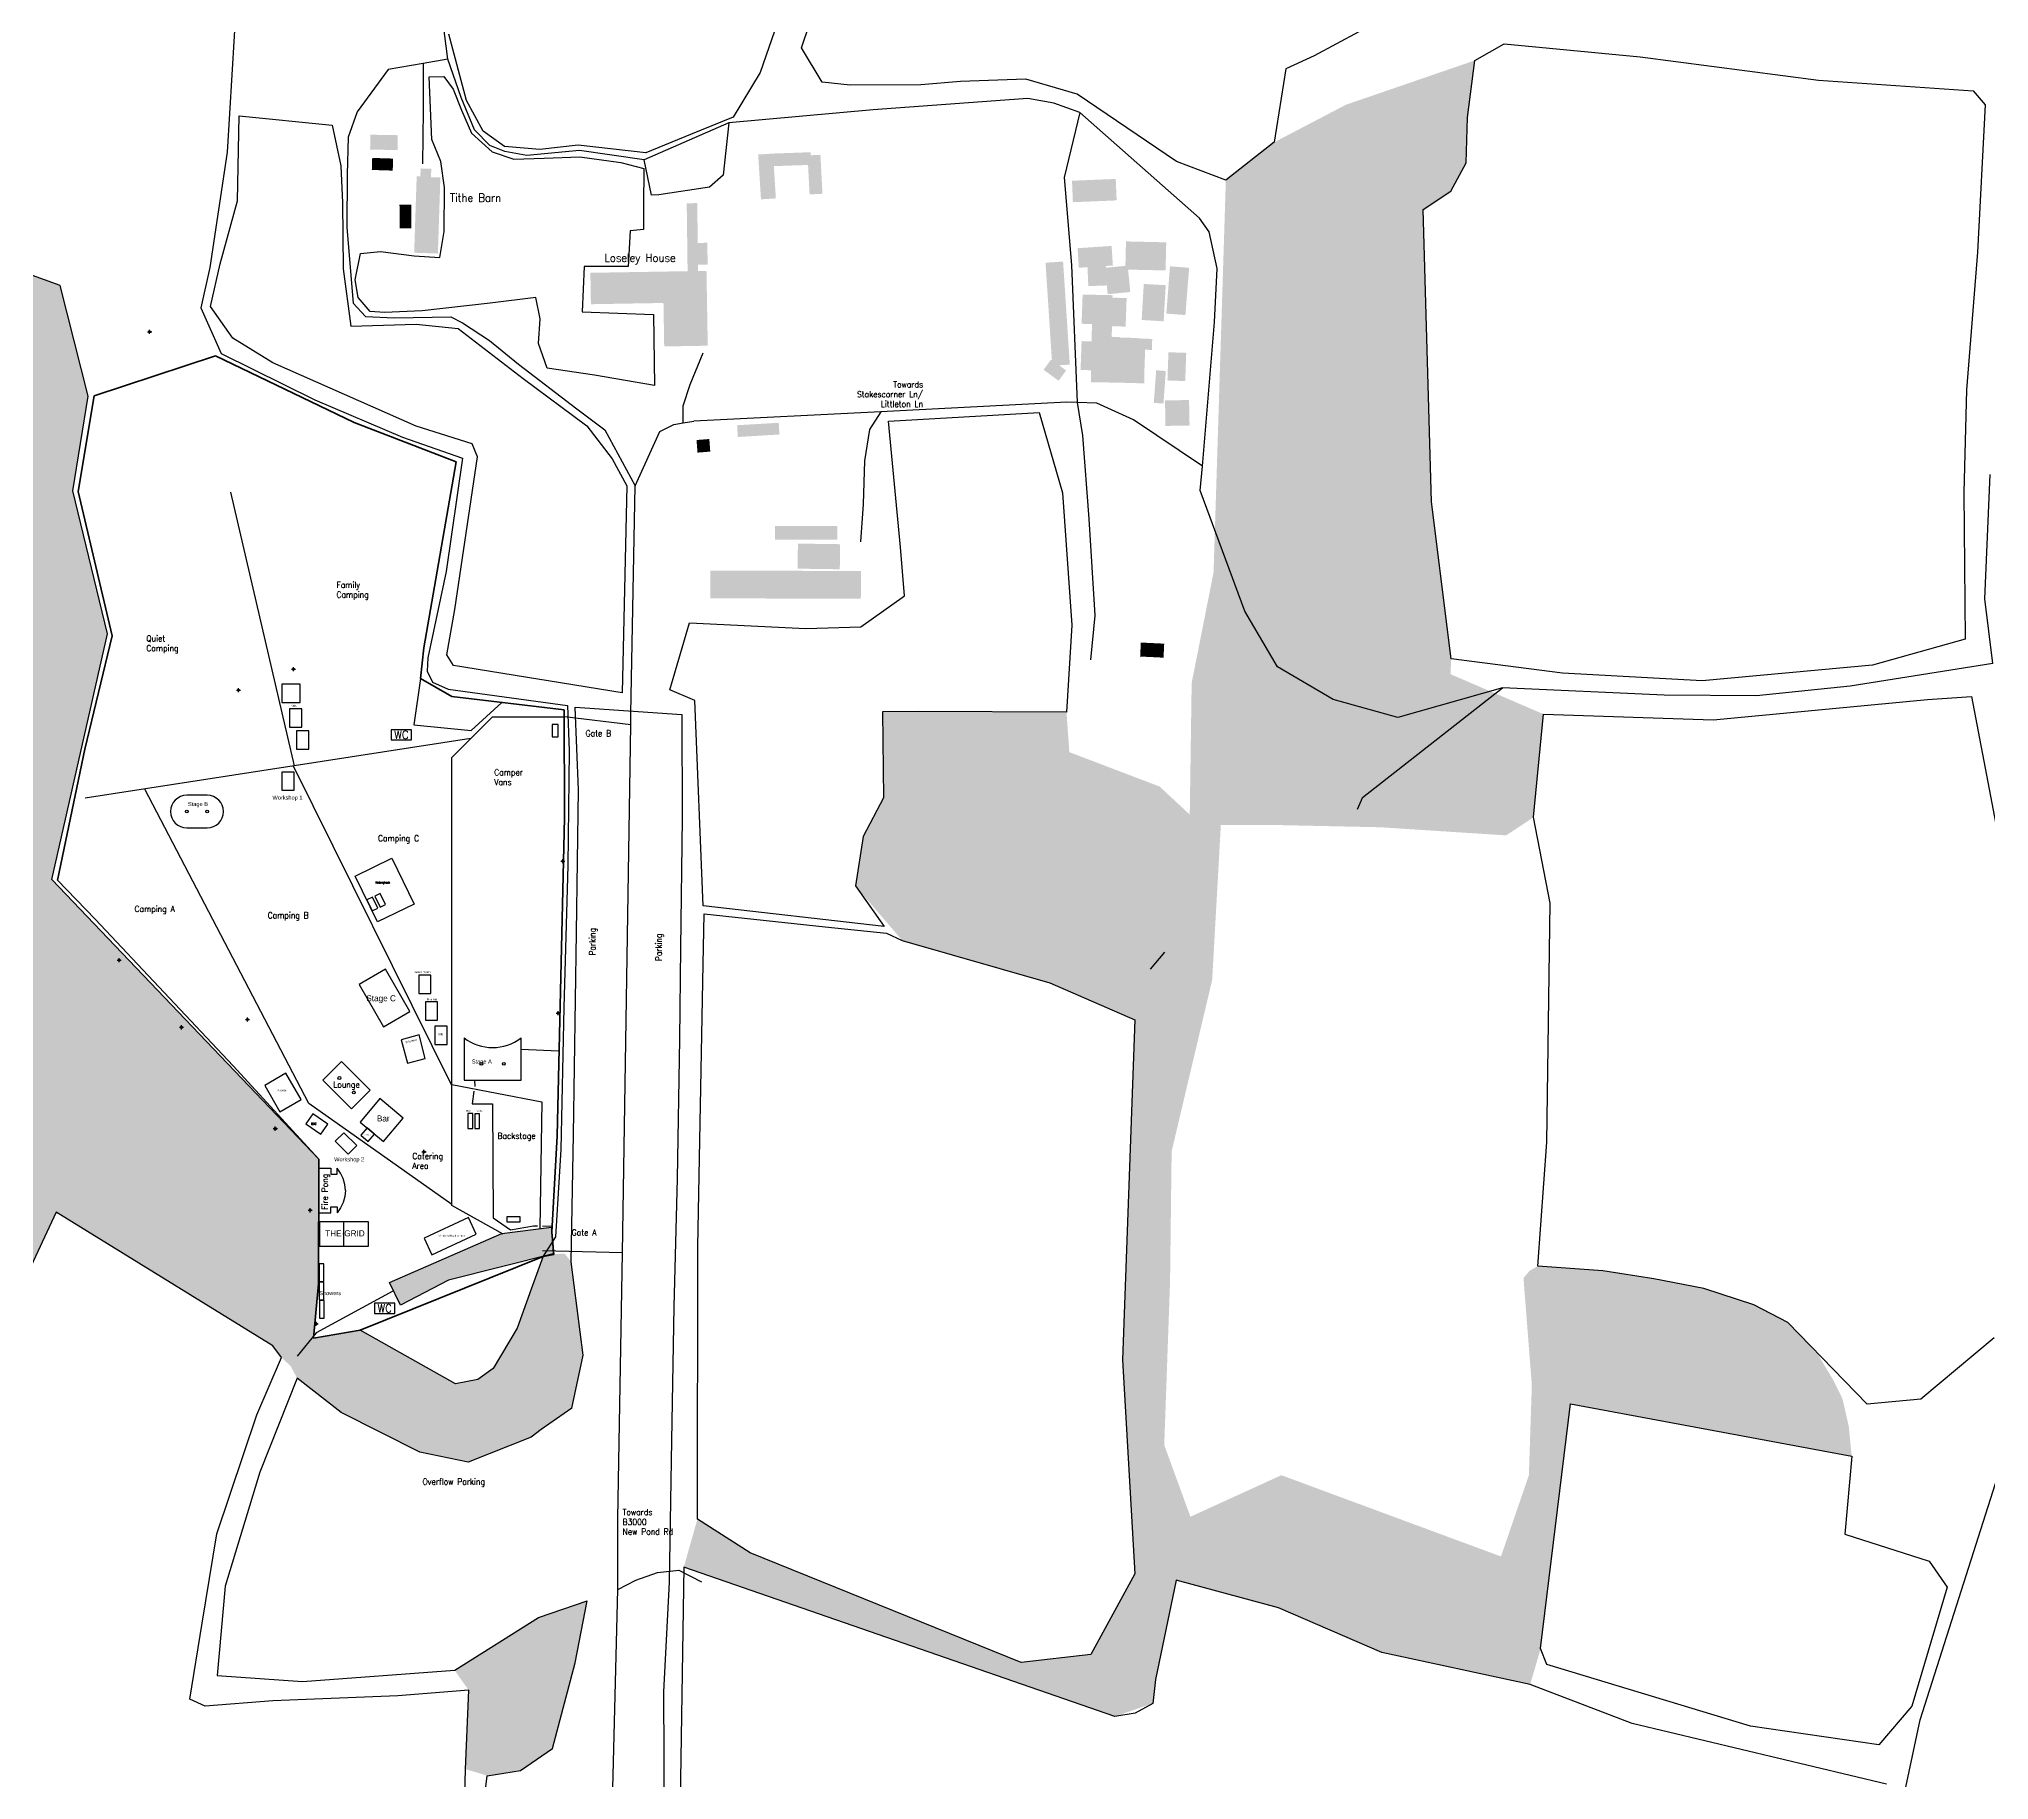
# Model space of a CAD drawing. Header units: metres. Extents: x 495281 to 499623, y 145717 to 148348.
# Drawn here: x 497187 to 498145, y 146428 to 147283 of the extents above; entities that cross this region are included whole.
import ezdxf
from ezdxf.enums import TextEntityAlignment as Align

# ---------------------------------------------------------------- set-up
doc = ezdxf.new("R2010")
doc.units = ezdxf.units.M
doc.header["$PDMODE"] = 34
for name, color, linetype, lineweight, true_color in [('Buildings', 252, 'Continuous', 25, 0xa0a0a4), ('Fence (Heras)', 6, 'Continuous', 25, 0xff00ff), ('Fields', 85, 'Continuous', 25, 0x476d46), ('Hardstanding', 54, 'Continuous', 25, 0x808000), ('Installations', 2, 'Continuous', 25, 0xffff00), ('Labels', 7, 'Continuous', 25, 0x000000), ('License Perimeter', 1, 'Continuous', 40, 0xff0000), ('Paths - Euromat', 14, 'Continuous', 25, 0x800000), ('Paths - Fire Lane', 14, 'Continuous', 25, 0x800000), ('Paths - Track', 54, 'Continuous', 25, 0x808000), ('Showers', 214, 'Continuous', 25, 0x800080), ('Tents', 134, 'Continuous', 25, 0x008080), ('Toilets', 4, 'Continuous', 25, 0x00ffff), ('Trees', 94, 'Continuous', 25, 0x008000), ('Villages', 114, 'Continuous', 25, 0x008040), ('Water - Standpipes', 5, 'Continuous', 25, 0x0000ff), ('Woodland', 94, 'Continuous', 25, 0x008000)]:
    doc.layers.add(name, color=color, linetype=linetype, lineweight=lineweight, true_color=true_color)
doc.layers.add('Roads', color=54, linetype='Continuous', true_color=0x808000)
doc.styles.add('textstyle0', font='')
doc.styles.add('textstyle1', font='')
doc.styles.add('textstyle13', font='')
doc.styles.add('textstyle14', font='')
doc.styles.add('textstyle15', font='')
doc.styles.add('textstyle16', font='')
doc.styles.add('textstyle17', font='')
doc.styles.add('textstyle18', font='')
doc.styles.add('textstyle19', font='')
doc.styles.add('textstyle2', font='')
doc.styles.add('textstyle20', font='')
doc.styles.add('textstyle21', font='')
doc.styles.add('textstyle22', font='')
doc.styles.add('textstyle23', font='')
doc.styles.add('textstyle24', font='')
doc.styles.add('textstyle25', font='')
doc.styles.add('textstyle26', font='')
doc.styles.add('textstyle27', font='')
doc.styles.add('textstyle28', font='')
doc.styles.add('textstyle29', font='')
doc.styles.add('textstyle3', font='')
doc.styles.add('textstyle30', font='')
doc.styles.add('textstyle32', font='')
doc.styles.add('textstyle33', font='')
doc.styles.add('textstyle34', font='')
doc.styles.add('textstyle36', font='')
doc.styles.add('textstyle37', font='')
doc.styles.add('textstyle38', font='')
doc.styles.add('textstyle39', font='')
doc.styles.add('textstyle40', font='')
doc.styles.add('textstyle41', font='')
doc.styles.add('textstyle42', font='')
doc.styles.add('textstyle43', font='')
doc.styles.add('textstyle44', font='')
doc.styles.add('textstyle45', font='')
doc.styles.add('textstyle46', font='')
doc.styles.add('textstyle47', font='')
doc.styles.add('textstyle48', font='')
doc.styles.add('textstyle49', font='')
doc.styles.add('textstyle50', font='')
doc.styles.get('textstyle0').set_extended_font_data('standard')
doc.styles.get('textstyle1').set_extended_font_data('standard')
doc.styles.get('textstyle13').set_extended_font_data('Inconsolata')
doc.styles.get('textstyle14').set_extended_font_data('Inconsolata')
doc.styles.get('textstyle15').set_extended_font_data('Inconsolata')
doc.styles.get('textstyle16').set_extended_font_data('Inconsolata')
doc.styles.get('textstyle17').set_extended_font_data('Inconsolata')
doc.styles.get('textstyle18').set_extended_font_data('Inconsolata')
doc.styles.get('textstyle19').set_extended_font_data('Inconsolata')
doc.styles.get('textstyle2').set_extended_font_data('Inconsolata')
doc.styles.get('textstyle20').set_extended_font_data('Inconsolata')
doc.styles.get('textstyle21').set_extended_font_data('Inconsolata')
doc.styles.get('textstyle22').set_extended_font_data('Inconsolata')
doc.styles.get('textstyle23').set_extended_font_data('Inconsolata')
doc.styles.get('textstyle24').set_extended_font_data('Inconsolata')
doc.styles.get('textstyle25').set_extended_font_data('Inconsolata')
doc.styles.get('textstyle26').set_extended_font_data('Standard')
doc.styles.get('textstyle27').set_extended_font_data('Inconsolata')
doc.styles.get('textstyle28').set_extended_font_data('Inconsolata')
doc.styles.get('textstyle29').set_extended_font_data('Inconsolata')
doc.styles.get('textstyle3').set_extended_font_data('standard')
doc.styles.get('textstyle30').set_extended_font_data('Inconsolata')
doc.styles.get('textstyle32').set_extended_font_data('Standard')
doc.styles.get('textstyle33').set_extended_font_data('Standard')
doc.styles.get('textstyle34').set_extended_font_data('Standard')
doc.styles.get('textstyle36').set_extended_font_data('Standard')
doc.styles.get('textstyle37').set_extended_font_data('Standard')
doc.styles.get('textstyle38').set_extended_font_data('Standard')
doc.styles.get('textstyle39').set_extended_font_data('Standard')
doc.styles.get('textstyle40').set_extended_font_data('Standard')
doc.styles.get('textstyle41').set_extended_font_data('Standard')
doc.styles.get('textstyle42').set_extended_font_data('Standard')
doc.styles.get('textstyle43').set_extended_font_data('Standard')
doc.styles.get('textstyle44').set_extended_font_data('Standard')
doc.styles.get('textstyle45').set_extended_font_data('Standard')
doc.styles.get('textstyle46').set_extended_font_data('Standard')
doc.styles.get('textstyle47').set_extended_font_data('Standard')
doc.styles.get('textstyle48').set_extended_font_data('Standard')
doc.styles.get('textstyle49').set_extended_font_data('Standard')
doc.styles.get('textstyle50').set_extended_font_data('Standard')

# ---------------------------------------------------------------- blocks, each defined once
blk = doc.blocks.new('MS MiniSwirl')
at = {"layer": 'Tents'}
for p, q in [((10.38, 0), (-10.38, 0)), ((-10.38, 0), (-10.38, -28)), ((-10.38, -28), (10.38, -28))]:
    blk.add_line(p, q, dxfattribs=at)
for centre in [(-2.38, -8.5), (-2.38, -19.5)]:
    blk.add_circle(centre, 0.7, dxfattribs=at)
blk.add_arc((28.63, -14), 23.01, 142.51732, 217.48268, dxfattribs=at)
blk = doc.blocks.new('Container (6.5x2.4)')
at = {"layer": 'Tents'}
blk.add_lwpolyline([(0, 0), (6.5, 0), (6.5, 2.4), (0, 2.4)], close=True, dxfattribs=at)
blk = doc.blocks.new('Tent (15x24)')
at = {"layer": 'Tents'}
for p, q in [((7.5, 0), (-7.5, 0)), ((-7.5, 0), (-7.5, -24)), ((7.5, -24), (7.5, 0)), ((-7.5, -24), (7.5, -24))]:
    blk.add_line(p, q, dxfattribs=at)
blk = doc.blocks.new('Tent (6x9)')
at = {"layer": 'Tents'}
for p, q in [((3, 0), (-3, 0)), ((-3, 0), (-3, -9)), ((3, -9), (3, 0)), ((-3, -9), (3, -9))]:
    blk.add_line(p, q, dxfattribs=at)
blk = doc.blocks.new('Tent (9x12)')
at = {"layer": 'Tents'}
for p, q in [((4.5, 0), (-4.5, 0)), ((-4.5, 0), (-4.5, -12)), ((4.5, -12), (4.5, 0)), ((-4.5, -12), (4.5, -12))]:
    blk.add_line(p, q, dxfattribs=at)
blk = doc.blocks.new('Toilet Block')
at = {"layer": 'Toilets'}
for p, q in [((5, 0), (-5, 0)), ((-5, 0), (-5, -5)), ((5, -5), (5, 0)), ((-5, -5), (5, -5))]:
    blk.add_line(p, q, dxfattribs=at)
at = {"layer": 'Toilets', "style": 'textstyle26'}
blk.add_text('WC', height=4, dxfattribs=at).set_placement((-3.49, -0.48), align=Align.TOP_LEFT)
blk = doc.blocks.new('Tent (3x6)')
at = {"layer": 'Tents'}
for p, q in [((1.5, 0), (-1.5, 0)), ((-1.5, 0), (-1.5, -6)), ((1.5, -6), (1.5, 0)), ((-1.5, -6), (1.5, -6))]:
    blk.add_line(p, q, dxfattribs=at)
blk = doc.blocks.new('Tent (9x9)')
at = {"layer": 'Tents'}
for p, q in [((4.5, 0), (-4.5, 0)), ((-4.5, 0), (-4.5, -9)), ((4.5, -9), (4.5, 0)), ((-4.5, -9), (4.5, -9))]:
    blk.add_line(p, q, dxfattribs=at)
blk = doc.blocks.new('Tent (15x15)')
at = {"layer": 'Tents'}
for p, q in [((7.5, 0), (-7.5, 0)), ((-7.5, 0), (-7.5, -15)), ((7.5, -15), (7.5, 0)), ((-7.5, -15), (7.5, -15))]:
    blk.add_line(p, q, dxfattribs=at)
blk = doc.blocks.new('MS Tent (13x20)')
at = {"layer": 'Tents'}
for p, q in [((6.5, 0), (-6.5, 0)), ((-6.5, 0), (-6.5, -20)), ((6.5, -20), (6.5, 0)), ((-6.5, -20), (6.5, -20))]:
    blk.add_line(p, q, dxfattribs=at)
for centre in [(0, -5), (0, -15)]:
    blk.add_circle(centre, 0.7, dxfattribs=at)
blk = doc.blocks.new('Tent (9x24)')
at = {"layer": 'Tents'}
for p, q in [((4.5, 0), (-4.5, 0)), ((-4.5, 0), (-4.5, -24)), ((4.5, -24), (4.5, 0)), ((-4.5, -24), (4.5, -24))]:
    blk.add_line(p, q, dxfattribs=at)
blk = doc.blocks.new('Cold Room (4.8x4.8)')
at = {"layer": 'Tents'}
for p, q in [((2.4, 0), (-2.4, 0)), ((-2.4, 0), (-2.4, -4.8)), ((2.4, -4.8), (2.4, 0)), ((-2.4, -4.8), (2.4, -4.8))]:
    blk.add_line(p, q, dxfattribs=at)
blk = doc.blocks.new('The Grid')
at = {"layer": 'Fence (Heras)'}
for p, q in [((0, 0), (-12, 0)), ((-12, 0), (-12, -12)), ((0, -12), (0, 0)), ((-12, -12), (0, -12))]:
    blk.add_line(p, q, dxfattribs=at)
at = {"layer": 'Installations'}
for p, q in [((12, 0), (-12, 0)), ((-12, 0), (-12, -12)), ((12, -12), (12, 0)), ((-12, -12), (12, -12))]:
    blk.add_line(p, q, dxfattribs=at)
blk = doc.blocks.new('MS Marooned 16x26')
at = {"layer": 'Tents'}
for p, q in [((5, 0), (-5, 0)), ((-5, -16), (5, -16))]:
    blk.add_line(p, q, dxfattribs=at)
for centre in [(-5, -8), (5, -8)]:
    blk.add_circle(centre, 0.7, dxfattribs=at)
for centre, start, end in [((-5, -8), 90, 180), ((5, -8), 0, 90), ((-5, -8), 180, 270), ((5, -8), 270, 0)]:
    blk.add_arc(centre, 8, start, end, dxfattribs=at)
blk = doc.blocks.new('Cabin 2.4x7.3')
at = {"layer": 'Tents'}
for p, q in [((1.2, 0), (-1.2, 0)), ((-1.2, 0), (-1.2, -7.3)), ((1.2, -7.3), (1.2, 0)), ((-1.2, -7.3), (1.2, -7.3))]:
    blk.add_line(p, q, dxfattribs=at)
blk = doc.blocks.new('Shower Block')
at = {"layer": 'Showers'}
for p, q in [((4.3, 0), (-4.3, 0)), ((-4.3, 0), (-4.3, -2.3)), ((4.3, -2.3), (4.3, 0)), ((-4.3, -2.3), (4.3, -2.3))]:
    blk.add_line(p, q, dxfattribs=at)
blk = doc.blocks.new('Fire Pong')
at = {"layer": 'Installations'}
for p, q in [((11, 0), (-11, 0)), ((-11, 0), (-11, -6)), ((11, 0), (11, -6)), ((-8.58, -10.76), (-11.01, -9)), ((-11, -6), (-8, -6)), ((-8, -9), (-11, -9)), ((-8, -6), (-8, -9)), ((11, -6), (8, -6)), ((8, -6), (8, -9)), ((8, -9), (11, -9)), ((8.58, -10.76), (11.01, -9)), ((-5.89, -12.08), (-8.58, -10.76)), ((-2.99, -12.86), (-5.89, -12.08)), ((0, -13.12), (-2.99, -12.86)), ((0, -13.12), (2.99, -12.86)), ((2.99, -12.86), (5.89, -12.08)), ((5.89, -12.08), (8.58, -10.76))]:
    blk.add_line(p, q, dxfattribs=at)
blk = doc.blocks.new('Village Area (20x24)')
at = {"layer": 'Villages'}
for p, q in [((-12, 0), (13, 0)), ((-12, -20), (-12, 0)), ((13, 0), (13, -20)), ((13, -20), (-12, -20))]:
    blk.add_line(p, q, dxfattribs=at)

msp = doc.modelspace()

# ---------------------------------------------------------------- hatches: boundary and pattern name
at = {"layer": 'Buildings'}
for points in [[(497349.98, 147235.87), (497363.47, 147235.64), (497363.34, 147228.34), (497349.86, 147228.57)], [(497350.88, 147224.48), (497361.16, 147224.15), (497360.96, 147218.25), (497350.69, 147218.57)], [(497540.37, 147226.15), (497547.67, 147226.62), (497566.18, 147227.27), (497566.24, 147225.78), (497570.93, 147226.01), (497571.93, 147206.87), (497565.62, 147206.55), (497564.86, 147221.02), (497548.06, 147220.44), (497549.05, 147204.59), (497541.75, 147204.14)], [(497384.35, 147214.87), (497383.13, 147177.53), (497371.49, 147177.91), (497372.72, 147215.4), (497374.54, 147215.34), (497374.66, 147219.3), (497379.88, 147219.13), (497379.75, 147215.02)], [(497694.45, 147213.26), (497715.92, 147214.15), (497716.36, 147203.62), (497694.88, 147202.73)], [(497364.28, 147201.51), (497370.12, 147201.51), (497370.13, 147189.97), (497364.29, 147189.98)], [(497510.86, 147171.99), (497510.89, 147168.95), (497514.99, 147169.02), (497515.62, 147132.26), (497494.24, 147131.89), (497493.88, 147153.24), (497458.25, 147152.63), (497457.99, 147168.05), (497505.72, 147168.86), (497505.29, 147202.22), (497510.46, 147202.28), (497510.71, 147182.7), (497515.33, 147182.82), (497515.62, 147172.11)], [(497720.66, 147171.49), (497720.95, 147183.48), (497740.71, 147183.02), (497740.39, 147169.21), (497721.99, 147169.63), (497723.07, 147158.64), (497711.96, 147157.55), (497711.36, 147163.6), (497711.44, 147161.86), (497702.45, 147161.49), (497702.07, 147170.81), (497697.83, 147170.53), (497697.19, 147180.15), (497713.88, 147181.25), (497714.51, 147171.63), (497711.05, 147171.41), (497711.08, 147170.55)], [(497688.06, 147122.63), (497691.55, 147120.1), (497687.87, 147115.07), (497680.5, 147120.42), (497684.17, 147125.45), (497684.58, 147125.16), (497681.45, 147173.01), (497690.07, 147173.58), (497693.37, 147122.98)], [(497751.94, 147170.52), (497750.13, 147147.3), (497740.76, 147148.02), (497742.56, 147171.24)], [(497729.88, 147113.76), (497717.21, 147114.11), (497703.7, 147114.34), (497703.8, 147120.19), (497698.66, 147120.37), (497699.17, 147134.52), (497704.05, 147134.34), (497704.09, 147136.8), (497704.3, 147142.86), (497699.16, 147143.03), (497699.67, 147157.35), (497704.78, 147157.25), (497704.78, 147157.27), (497714.34, 147157.06), (497714.32, 147155.86), (497721.27, 147155.62), (497720.78, 147141.62), (497714.05, 147141.86), (497713.96, 147136.62), (497717.62, 147136.56), (497717.61, 147136.3), (497726.55, 147136.03), (497726.55, 147135.85), (497733.84, 147135.58), (497733.64, 147130.17), (497730.36, 147130.29), (497730.01, 147120.47)], [(497729.68, 147162.58), (497740.46, 147161.97), (497739.44, 147144.26), (497728.65, 147144.89)], [(497750.53, 147128.74), (497750.03, 147114.88), (497741.3, 147115.19), (497741.8, 147129.05)], [(497740.51, 147119.85), (497739.35, 147103.85), (497734.6, 147104.19), (497735.77, 147120.19)], [(497751.92, 147105.59), (497752.16, 147093.08), (497740.35, 147092.86), (497740.11, 147105.37)], [(497530.05, 147093.2), (497550.47, 147094.41), (497550.81, 147088.65), (497530.39, 147087.43)], [(497510.59, 147079.76), (497510.1, 147085.94), (497516.38, 147086.43), (497516.87, 147080.25)], [(497548.67, 147043.67), (497579.2, 147043.71), (497579.2, 147036.96), (497548.68, 147036.93)], [(497559.89, 147035.08), (497580.62, 147034.78), (497580.44, 147022.47), (497559.71, 147022.77)], [(497516.9, 147021.86), (497590.81, 147021.6), (497590.77, 147007.95), (497516.85, 147008.21)], [(497727.9, 146979.61), (497728.24, 146986.48), (497739.72, 146985.93), (497739.39, 146979.06)]]:
    msp.add_hatch(color=256, dxfattribs=at).paths.add_polyline_path(points)
at = {"layer": 'Hardstanding'}
msp.add_hatch(color=256, dxfattribs=at).paths.add_polyline_path([(497359.32, 146672.2), (497414.45, 146696.34), (497438.87, 146699.44), (497439.78, 146686.26), (497388.41, 146673.41), (497364.82, 146661.08)])
at = {"layer": 'Woodland'}
for points in [[(497763.95, 147020.93), (497769.98, 147213.62), (497793.71, 147232.15), (497828.83, 147250.55), (497892.23, 147272.36), (497888.68, 147244.38), (497888.01, 147222.04), (497880.4, 147208.14), (497866.78, 147199.18), (497870.93, 147055.53), (497880.55, 146978.41), (497880.32, 146970.92), (497925.86, 146951.35), (497921.05, 146900.71), (497914.21, 146896.17), (497907.59, 146891.78), (497845.82, 146895.77), (497796.83, 146896.82), (497767.52, 146896.89), (497752.26, 146901.99), (497753.2, 146966.63)], [(496992.62, 147234.25), (496988.39, 147234.76), (496984.05, 147235.15), (496973.17, 147169.08), (496972.73, 147167), (496954.7, 147080.14), (497029.34, 147018.32), (497076.79, 146993.03), (497028.13, 146752.9), (497153.64, 146716.79), (497195.67, 146706.82), (497302.1, 146641.1), (497322.04, 146644.8), (497324.57, 146671.53), (497324.6, 146732.83), (497193.66, 146870.05), (497220.85, 146990.84), (497203.83, 147060.91), (497211.51, 147107.48), (497197.75, 147161.89), (497156.85, 147176.54), (497154.49, 147198.52), (497055.7, 147195.09), (497025.38, 147207.77)], [(497601.41, 146952.53), (497618.86, 146952.59), (497691.76, 146952.29), (497693.13, 146932.66), (497737.46, 146915.77), (497752.26, 146901.99), (497767.52, 146896.89), (497763.26, 146820.75), (497725.26, 146801.13), (497683.51, 146819.39), (497611.06, 146840.24), (497588.12, 146866.95), (497591.88, 146891.16), (497601.94, 146910.16)], [(497745.61, 146525.95), (497795.86, 146512.39), (497846.6, 146490.55), (497919.4, 146474.86), (497921.12, 146480.74), (497924.51, 146492.39), (497939.21, 146612.59), (497920.2, 146621.77), (497918.75, 146577.56), (497905.06, 146537.67), (497797.23, 146577.57), (497752.58, 146557.18), (497739.73, 146592.42), (497742.59, 146672.66), (497743.36, 146736.6), (497763.26, 146820.75), (497725.26, 146801.13), (497719.27, 146634.26), (497725.25, 146529.17), (497703.72, 146489.45), (497669.55, 146485.62), (497536.37, 146539.47), (497510.57, 146556.06), (497503.85, 146532.47), (497715.44, 146459.06), (497734.05, 146465.52), (497735.52, 146477.22)], [(497153.64, 146716.79), (497195.67, 146706.82), (497180.93, 146675.09), (497164.64, 146606.29), (497146.08, 146597.51), (497140.37, 146564.99), (497133.25, 146516.98), (497130.4, 146474.54), (497123.41, 146419.65), (497113.9, 146356.73), (497108.7, 146319.15), (497094.01, 146323.22), (497108.51, 146482.31), (497106.07, 146488.16), (497102.71, 146496.22), (497105.32, 146513.42), (497131.67, 146628.5)], [(497302.1, 146641.1), (497306.43, 146635.34), (497310.85, 146631.12), (497314.02, 146625.28), (497335.63, 146608.35), (497374.29, 146588.81), (497398.02, 146584), (497428.86, 146596.28), (497433.86, 146600.08), (497448.91, 146610.5), (497454.47, 146636.52), (497448.52, 146682.4), (497445.32, 146686.43), (497440, 146686.07), (497434.82, 146685.12), (497428.95, 146668.97), (497421.99, 146649.8), (497410.33, 146629.97), (497402.75, 146624.5), (497391.8, 146622.44), (497345.03, 146648.73), (497322.04, 146644.8)], [(497923.18, 146680.24), (497919.13, 146677.98), (497916.11, 146674.39), (497920.2, 146621.77), (497939.21, 146612.59), (498077.23, 146586.85), (498075.81, 146601.55), (498072.71, 146615.1), (498067.98, 146624.64), (498060.94, 146636.4), (498045.86, 146652.55), (498029.21, 146661.29), (498004.63, 146669.33), (497980.12, 146673.96), (497955.04, 146678.01)], [(497391.48, 146481.8), (497393.8, 146478.24), (497398.28, 146472.02), (497396.62, 146433.25), (497401.58, 146431.75), (497407.36, 146429.99), (497423.64, 146432.48), (497439.36, 146443.4), (497450.6, 146485.39), (497456.49, 146515.81), (497432.49, 146507.65)]]:
    msp.add_hatch(color=256, dxfattribs=at).paths.add_polyline_path(points)

# ---------------------------------------------------------------- linework, layer by layer
at = {"layer": 'Fence (Heras)'}
for p, q in [((497374.57, 146968.79), (497371.33, 146946.08)), ((497399.53, 146943.22), (497414.45, 146957.11)), ((497371.33, 146946.08), (497399.53, 146943.22)), ((497442.37, 146785.85), (497424, 146786.68)), ((497400.83, 146766.1), (497400, 146760)), ((497401.03, 146771.62), (497401.28, 146768.46)), ((497400, 146760), (497410, 146760)), ((497410, 146760), (497410.28, 146703.98)), ((497410.28, 146703.98), (497418.85, 146698.01)), ((497418.85, 146698.01), (497430, 146700)), ((497430, 146700), (497432.02, 146699.97)), ((497434.42, 146699.93), (497439, 146700))]:
    msp.add_line(p, q, dxfattribs=at)
at = {"layer": 'Fields'}
for p, q in [((497578.76, 147375.24), (497541.42, 147266.37)), ((497285.05, 147315.48), (497279.69, 147227.23)), ((497561.57, 147278.55), (497569.67, 147302.52)), ((497846.29, 147292.3), (497813.39, 147274.61)), ((497397.15, 147252.68), (497388.57, 147285.27)), ((497892.23, 147272.36), (497906.57, 147280.5)), ((497906.57, 147280.5), (497973.39, 147274.2)), ((497571.84, 147261.67), (497561.57, 147278.55)), ((497813.39, 147274.61), (497799.39, 147268.18)), ((497888.68, 147244.38), (497892.23, 147272.36)), ((497973.39, 147274.2), (498060.86, 147262.67)), ((497378.82, 147264.26), (497386, 147264.5)), ((497380.09, 147233.5), (497378.82, 147264.26)), ((497386, 147264.5), (497390.58, 147258.19)), ((497541.42, 147266.37), (497528.06, 147244.54)), ((497585.6, 147260.15), (497571.84, 147261.67)), ((497620.22, 147260.41), (497585.6, 147260.15)), ((497639.7, 147261.97), (497620.22, 147260.41)), ((497671.71, 147263.17), (497639.7, 147261.97)), ((497696.93, 147255.72), (497671.71, 147263.17)), ((497799.39, 147268.18), (497793.71, 147232.15)), ((498060.86, 147262.67), (498136.95, 147257.38)), ((497390.58, 147258.19), (497394.75, 147247.91)), ((497405.3, 147237.55), (497397.15, 147252.68)), ((497745.72, 147222.7), (497696.93, 147255.72)), ((498136.95, 147257.38), (498142.72, 147250.47)), ((497284.68, 147203.34), (497285.57, 147245.17)), ((497285.57, 147245.17), (497331.25, 147240.57)), ((497394.75, 147247.91), (497399.63, 147236.59)), ((497528.06, 147244.54), (497507.13, 147235.91)), ((497888.01, 147222.04), (497888.68, 147244.38)), ((498142.72, 147250.47), (498139.02, 147178.26)), ((497331.25, 147240.57), (497335.43, 147220.58)), ((497384.56, 147222.65), (497380.09, 147233.5)), ((497399.63, 147236.59), (497409.7, 147227.39)), ((497415.79, 147230.11), (497405.3, 147237.55)), ((497507.13, 147235.91), (497485.3, 147226.97)), ((497793.71, 147232.15), (497769.98, 147213.62)), ((497279.69, 147227.23), (497271.19, 147170.65)), ((497386.35, 147210.02), (497384.56, 147222.65)), ((497409.7, 147227.39), (497420.44, 147223.82)), ((497433.13, 147228.66), (497415.79, 147230.11)), ((497420.44, 147223.82), (497435.37, 147224.4)), ((497452, 147230.8), (497433.13, 147228.66)), ((497435.37, 147224.4), (497452.82, 147225.02)), ((497485.3, 147226.97), (497452, 147230.8)), ((497452.82, 147225.02), (497472.87, 147222.2)), ((497472.87, 147222.2), (497484.27, 147219.32)), ((497769.98, 147213.62), (497745.72, 147222.7)), ((497335.43, 147220.58), (497336.34, 147202.49)), ((497484.27, 147219.32), (497484.05, 147200.83)), ((497880.4, 147208.14), (497888.01, 147222.04)), ((497276.26, 147172.43), (497284.68, 147203.34)), ((497386.28, 147188.33), (497386.35, 147210.02)), ((497866.78, 147199.18), (497880.4, 147208.14)), ((497336.34, 147202.49), (497336.68, 147169.93)), ((497484.05, 147200.83), (497484.07, 147189.32)), ((497870.93, 147055.53), (497866.78, 147199.18)), ((497384.09, 147175.61), (497386.28, 147188.33)), ((497477.58, 147188.71), (497476.55, 147171.08)), ((497484.07, 147189.32), (497477.58, 147188.71)), ((497197.75, 147161.89), (497156.85, 147176.54)), ((497342.58, 147164.67), (497345.15, 147177.59)), ((497345.15, 147177.59), (497355.02, 147178.54)), ((497355.02, 147178.54), (497371.47, 147176.34)), ((497371.47, 147176.34), (497384.09, 147175.61)), ((498139.02, 147178.26), (498133.57, 147110.51)), ((497271.19, 147170.65), (497266.78, 147150.92)), ((497271.44, 147151.44), (497276.26, 147172.43)), ((497336.68, 147169.93), (497340.31, 147141.79)), ((497454.92, 147171.15), (497453.89, 147148.87)), ((497476.55, 147171.08), (497454.92, 147171.15)), ((497211.51, 147107.48), (497197.75, 147161.89)), ((497344.01, 147155.98), (497342.58, 147164.67)), ((497349.96, 147149.03), (497344.01, 147155.98)), ((497431.24, 147155.99), (497408.87, 147153.14)), ((497433.28, 147145.38), (497431.24, 147155.99)), ((497266.78, 147150.92), (497276.77, 147128.37)), ((497282.44, 147135.96), (497271.44, 147151.44)), ((497356.95, 147148.58), (497349.96, 147149.03)), ((497375.47, 147149.32), (497356.95, 147148.58)), ((497408.87, 147153.14), (497375.47, 147149.32)), ((497453.89, 147148.87), (497489.03, 147147.51)), ((497489.03, 147147.51), (497489.41, 147112.68)), ((497302.02, 147123.81), (497282.44, 147135.96)), ((497340.31, 147141.79), (497372.48, 147142.84)), ((497372.48, 147142.84), (497393.07, 147140.65)), ((497393.07, 147140.65), (497425.05, 147116.18)), ((497432.45, 147133.27), (497433.28, 147145.38)), ((497276.77, 147128.37), (497322.66, 147105.66)), ((497436.75, 147121.16), (497432.45, 147133.27)), ((497372.43, 147092.7), (497302.02, 147123.81)), ((497460, 147117.73), (497436.75, 147121.16)), ((497489.41, 147112.68), (497460, 147117.73)), ((497203.83, 147060.91), (497211.51, 147107.48)), ((497425.05, 147116.18), (497456.21, 147092.9)), ((498133.57, 147110.51), (498132.27, 147060.24)), ((497322.66, 147105.66), (497365.78, 147087.38)), ((497604.33, 147095.19), (497678.27, 147099.41)), ((497678.27, 147099.41), (497689.72, 147060.05)), ((497399.93, 147084.08), (497372.43, 147092.7)), ((497456.21, 147092.9), (497468.69, 147076.63)), ((497610.29, 147033.28), (497604.33, 147095.19)), ((497365.78, 147087.38), (497395.25, 147077)), ((497402.64, 147077.76), (497399.93, 147084.08)), ((497395.25, 147077), (497387.16, 147021.4)), ((497391.49, 147002.74), (497402.64, 147077.76)), ((497468.69, 147076.63), (497475.92, 147063.43)), ((497220.85, 146990.84), (497203.83, 147060.91)), ((497475.92, 147063.43), (497473.66, 146961.72)), ((497689.72, 147060.05), (497694.33, 146995)), ((498132.27, 147060.24), (498132.95, 146988.1)), ((497880.55, 146978.41), (497870.93, 147055.53)), ((497612.15, 147009.45), (497610.29, 147033.28)), ((497387.16, 147021.4), (497378.11, 146978.98)), ((497387.53, 146980.38), (497391.49, 147002.74)), ((497590.77, 146994.16), (497612.15, 147009.45)), ((497497.07, 146963.19), (497506.58, 146996.21)), ((497506.58, 146996.21), (497563.77, 146993.37)), ((497563.77, 146993.37), (497590.77, 146994.16)), ((497694.33, 146995), (497691.76, 146952.29)), ((497193.66, 146870.05), (497220.85, 146990.84)), ((498132.95, 146988.1), (498087.45, 146975.31)), ((497378.11, 146978.98), (497377.81, 146972.38)), ((497390.82, 146975.27), (497387.53, 146980.38)), ((497473.66, 146961.72), (497390.82, 146975.27)), ((497935.26, 146971.42), (497880.55, 146978.41)), ((498087.45, 146975.31), (498003.87, 146967.67)), ((497377.81, 146972.38), (497380.45, 146966.95)), ((497380.45, 146966.95), (497388.12, 146963.59)), ((498003.87, 146967.67), (497935.26, 146971.42)), ((497388.12, 146963.59), (497446.81, 146955.58)), ((497446.81, 146955.58), (497447.51, 146933.28)), ((497450.45, 146954.76), (497502.97, 146951.1)), ((497452.22, 146914.21), (497450.45, 146954.76)), ((497509.27, 146958.08), (497497.07, 146963.19)), ((497513.44, 146857.11), (497509.27, 146958.08)), ((498009.23, 146948.49), (498114.53, 146958.44)), ((498114.53, 146958.44), (498135.99, 146960.04)), ((498135.99, 146960.04), (498154.12, 146865.5)), ((497502.97, 146951.1), (497503.04, 146900.09)), ((497618.86, 146952.59), (497601.41, 146952.53)), ((497601.41, 146952.53), (497601.94, 146910.16)), ((497691.76, 146952.29), (497618.86, 146952.59)), ((497921.05, 146900.71), (497925.86, 146951.35)), ((497925.86, 146951.35), (498009.23, 146948.49)), ((497447.51, 146933.28), (497446.89, 146876.98)), ((497451.16, 146844.11), (497452.22, 146914.21)), ((497601.94, 146910.16), (497591.88, 146891.16)), ((497503.04, 146900.09), (497502.16, 146836.55)), ((497929.14, 146858.43), (497921.05, 146900.71)), ((497591.88, 146891.16), (497588.12, 146866.95)), ((497324.6, 146732.83), (497193.66, 146870.05)), ((497446.89, 146876.98), (497444.98, 146807.19)), ((497588.12, 146866.95), (497602.23, 146846.98)), ((497927.58, 146741.05), (497929.14, 146858.43)), ((497513.36, 146828.46), (497513.79, 146853.28)), ((497602.23, 146846.98), (497513.44, 146857.11)), ((497513.79, 146853.28), (497573.24, 146846.82)), ((497449.66, 146744.84), (497451.16, 146844.11)), ((497573.24, 146846.82), (497603.35, 146843.73)), ((497603.35, 146843.73), (497611.06, 146840.24)), ((497611.06, 146840.24), (497683.51, 146819.39)), ((497502.16, 146836.55), (497501.71, 146791.78)), ((497510.82, 146689.86), (497513.36, 146828.46)), ((497683.51, 146819.39), (497725.26, 146801.13)), ((497444.98, 146807.19), (497443.49, 146737.53)), ((497725.26, 146801.13), (497719.27, 146634.26)), ((497501.71, 146791.78), (497500.53, 146723.26)), ((497448.52, 146682.4), (497449.66, 146744.84)), ((497443.49, 146737.53), (497440.92, 146694.68)), ((497923.18, 146680.24), (497927.58, 146741.05)), ((497324.57, 146671.53), (497324.6, 146732.83)), ((497500.53, 146723.26), (497499.03, 146660.22)), ((497195.67, 146706.82), (497180.93, 146675.09)), ((497302.1, 146641.1), (497195.67, 146706.82)), ((497440.92, 146694.68), (497434.82, 146685.12)), ((497510.57, 146556.06), (497510.82, 146689.86)), ((497434.82, 146685.12), (497428.95, 146668.97)), ((497454.47, 146636.52), (497448.52, 146682.4)), ((497955.04, 146678.01), (497923.18, 146680.24)), ((497980.12, 146673.96), (497955.04, 146678.01)), ((497322.04, 146644.8), (497324.57, 146671.53)), ((497428.95, 146668.97), (497421.99, 146649.8)), ((498004.63, 146669.33), (497980.12, 146673.96)), ((498029.21, 146661.29), (498004.63, 146669.33)), ((497499.03, 146660.22), (497497.79, 146594.68)), ((498045.86, 146652.55), (498029.21, 146661.29)), ((497345.03, 146648.73), (497322.04, 146644.8)), ((497391.8, 146622.44), (497345.03, 146648.73)), ((497421.99, 146649.8), (497410.33, 146629.97)), ((498084.9, 146612.47), (498045.86, 146652.55)), ((497306.43, 146635.34), (497302.1, 146641.1)), ((498147.18, 146645.02), (498111.13, 146614.96)), ((497294.24, 146607.2), (497306.43, 146635.34)), ((497410.33, 146629.97), (497402.75, 146624.5)), ((497448.91, 146610.5), (497454.47, 146636.52)), ((497719.27, 146634.26), (497725.25, 146529.17)), ((497314.02, 146625.28), (497295.64, 146579.05)), ((497335.63, 146608.35), (497314.02, 146625.28)), ((497402.75, 146624.5), (497391.8, 146622.44)), ((497448.91, 146610.5), (497433.86, 146600.08)), ((497924.51, 146492.39), (497939.21, 146612.59)), ((497939.21, 146612.59), (498077.23, 146586.85)), ((498111.13, 146614.96), (498084.9, 146612.47)), ((497274.52, 146548.71), (497294.24, 146607.2)), ((497374.29, 146588.81), (497335.63, 146608.35)), ((497433.86, 146600.08), (497428.86, 146596.28)), ((497428.86, 146596.28), (497398.02, 146584)), ((497497.79, 146594.68), (497496.62, 146525.08)), ((497398.02, 146584), (497374.29, 146588.81)), ((498077.23, 146586.85), (498073.87, 146548.67)), ((497295.64, 146579.05), (497278.68, 146523.15)), ((497536.37, 146539.47), (497510.57, 146556.06)), ((497267.33, 146504.92), (497274.52, 146548.71)), ((498073.87, 146548.67), (498115.23, 146535.42)), ((497669.55, 146485.62), (497536.37, 146539.47)), ((498115.23, 146535.42), (498124.19, 146522.67)), ((497496.62, 146525.08), (497493.96, 146471.23)), ((497503.85, 146532.47), (497498.55, 146203.62)), ((497715.44, 146459.06), (497503.85, 146532.47)), ((497725.25, 146529.17), (497703.72, 146489.45)), ((497745.61, 146525.95), (497735.52, 146477.22)), ((497795.86, 146512.39), (497745.61, 146525.95)), ((497278.68, 146523.15), (497274.73, 146479.28)), ((497432.49, 146507.65), (497456.49, 146515.81)), ((497450.6, 146485.39), (497456.49, 146515.81)), ((498124.19, 146522.67), (498106.73, 146464.23)), ((497261.42, 146467.6), (497267.33, 146504.92)), ((497391.48, 146481.8), (497432.49, 146507.65)), ((497846.6, 146490.55), (497795.86, 146512.39)), ((497439.36, 146443.4), (497450.6, 146485.39)), ((497703.72, 146489.45), (497669.55, 146485.62)), ((497919.4, 146474.86), (497846.6, 146490.55)), ((497927.54, 146484.57), (497924.51, 146492.39)), ((497274.73, 146479.28), (497316.73, 146476.28)), ((497316.73, 146476.28), (497391.48, 146481.8)), ((497735.52, 146477.22), (497734.05, 146465.52)), ((498027.54, 146454.29), (497927.54, 146484.57)), ((497268.94, 146464.1), (497261.42, 146467.6)), ((497302.1, 146466.84), (497268.94, 146464.1)), ((497363.42, 146469.26), (497302.1, 146466.84)), ((497398.28, 146472.02), (497363.42, 146469.26)), ((497396.62, 146433.25), (497398.28, 146472.02)), ((497493.96, 146471.23), (497494.19, 146401.35)), ((497969.39, 146455.64), (497919.4, 146474.86)), ((497725.52, 146460.73), (497715.44, 146459.06)), ((497734.05, 146465.52), (497725.52, 146460.73)), ((498106.73, 146464.23), (498090.49, 146445.11)), ((498094.25, 146425.79), (497969.39, 146455.64)), ((498090.49, 146445.11), (498027.54, 146454.29)), ((497423.64, 146432.48), (497439.36, 146443.4)), ((497395.66, 146394.49), (497396.62, 146433.25)), ((497405.21, 146412.57), (497407.36, 146429.99)), ((497407.36, 146429.99), (497423.64, 146432.48))]:
    msp.add_line(p, q, dxfattribs=at)
at = {"layer": 'Hardstanding'}
for p, q in [((497359.32, 146672.2), (497414.45, 146696.34)), ((497414.45, 146696.34), (497438.87, 146699.44)), ((497438.87, 146699.44), (497439.78, 146686.26)), ((497439.78, 146686.26), (497388.41, 146673.41)), ((497364.82, 146661.08), (497359.32, 146672.2)), ((497388.41, 146673.41), (497364.82, 146661.08))]:
    msp.add_line(p, q, dxfattribs=at)
at = {"layer": 'License Perimeter'}
for p, q in [((497214.37, 147107.71), (497273.91, 147127.32)), ((497273.91, 147127.32), (497342.05, 147094.56)), ((497206.48, 147060.61), (497214.37, 147107.71)), ((497342.05, 147094.56), (497392.03, 147075.2)), ((497392.03, 147075.2), (497376.25, 146983.86)), ((497223.22, 146989.84), (497206.48, 147060.61)), ((497209.83, 146934.13), (497223.22, 146989.84)), ((497376.25, 146983.86), (497374.57, 146968.79)), ((497374.57, 146968.79), (497390, 146960)), ((497390, 146960), (497445.11, 146953.49)), ((497414.45, 146957.11), (497414.45, 146957.11)), ((497445.11, 146953.49), (497445.35, 146900.41)), ((497196.44, 146869.81), (497209.83, 146934.13)), ((497445.35, 146900.41), (497441.76, 146744.28)), ((497214.85, 146850.68), (497196.44, 146869.81)), ((497282.59, 146778.59), (497214.85, 146850.68)), ((497282.59, 146778.59), (497324.6, 146732.83)), ((497441.76, 146744.28), (497439.13, 146696.94)), ((497324.57, 146671.53), (497324.6, 146732.83)), ((497440, 146686), (497439.13, 146696.94)), ((497440, 146686), (497434.78, 146685.01)), ((497345.03, 146648.73), (497434.78, 146685.01)), ((497322.04, 146644.8), (497324.57, 146671.53)), ((497345.03, 146648.73), (497322.04, 146644.8))]:
    msp.add_line(p, q, dxfattribs=at)
msp.add_lwpolyline([(497374.57, 146968.79), (497374.57, 146968.79), (497374.57, 146968.79), (497374.57, 146968.79)], close=True, dxfattribs=at)
at = {"layer": 'Paths - Euromat'}
for p, q in [((497390, 146930), (497410, 146950)), ((497410, 146950), (497445.27, 146950.06)), ((497390, 146810), (497390, 146930)), ((497390, 146710), (497390, 146810)), ((497390, 146769.37), (497434.22, 146760.99)), ((497434.22, 146760.99), (497433.2, 146698.9)), ((497415.24, 146695.9), (497390, 146710))]:
    msp.add_line(p, q, dxfattribs=at)
at = {"layer": 'Paths - Fire Lane'}
for p, q in [((497312.73, 146925.92), (497281.46, 147060.34)), ((497399.34, 146939.34), (497210, 146910)), ((497390, 146768.96), (497312.22, 146925.84)), ((497319.76, 146760.17), (497239.32, 146914.54)), ((497390, 146710.54), (497319.76, 146760.17))]:
    msp.add_line(p, q, dxfattribs=at)
at = {"layer": 'Paths - Track'}
for p, q in [((497361, 146668), (497323.33, 146647.55)), ((497323.33, 146647.55), (497314, 146636))]:
    msp.add_line(p, q, dxfattribs=at)
at = {"layer": 'Roads'}
msp.add_line((497473.7, 146686.73), (497434.42, 146687.77), dxfattribs=at)
for points in [[(498146.58, 146976.25), (498076.41, 146965.05), (498030.47, 146960.32), (497985.21, 146960.66), (497905.8, 146964.17), (497854.43, 146949.74), (497822.64, 146958.54), (497795.39, 146974.51), (497779.24, 147001.88), (497757.4, 147061.09), (497758.44, 147073.18), (497764.46, 147143.74), (497765.66, 147170.2), (497761.76, 147188.12), (497757.07, 147194.93), (497698.23, 147246.76), (497685.47, 147251.4), (497672.8, 147253.6), (497661.52, 147252.92), (497596.88, 147248.08), (497525.92, 147241.63), (497484.42, 147223.55), (497452.66, 147228.12), (497426.85, 147225.74), (497416, 147227.59), (497408.66, 147230.63), (497401.06, 147238.34), (497394.51, 147254.09), (497388.05, 147272.97), (497383.42, 147308.89)], [(497388.05, 147272.97), (497375.96, 147270.9), (497358.78, 147267.98), (497343.43, 147247.03), (497339.1, 147234.68), (497338.62, 147216.35), (497338.42, 147190.31), (497341.61, 147153.17), (497347.67, 147146.67), (497361.78, 147145.98), (497389.53, 147146.5), (497395.23, 147143.42), (497408.54, 147134.87), (497422.72, 147123.16), (497451.39, 147101.31), (497465.17, 147091), (497479.95, 147063.37)], [(497375.96, 147270.9), (497375.87, 147253.4), (497375.84, 147247.73), (497375.64, 147221.55)], [(497525.92, 147241.63), (497523.23, 147216.05), (497516.5, 147210.07), (497491.57, 147206.29), (497488.06, 147206.23), (497484.42, 147223.55)], [(497698.23, 147246.76), (497690.6, 147214.91), (497694.15, 147171.73), (497696.97, 147104.35), (497699.62, 147088.09), (497702.74, 147047.23), (497705.6, 146999.73), (497703.47, 146978.07)], [(497503.6, 147094.34), (497503.5, 147102.75), (497507, 147113.22), (497513.3, 147128.8)], [(497758.44, 147073.18), (497724.7, 147095.92), (497706.58, 147103.96), (497696.97, 147104.35), (497691.85, 147104.56), (497600.65, 147099.86), (497508.82, 147095.14)], [(497600.65, 147099.86), (497594.96, 147091.16), (497592.52, 147075.72), (497591.94, 147054.47), (497590.54, 147035.94)], [(497462.81, 146205.42), (497463.86, 146215.41), (497471.42, 146521.51), (497471.47, 146523.69), (497471.54, 146556.36), (497473.7, 146686.73), (497477.84, 146946.12), (497477.82, 146951.62), (497479.95, 147063.37), (497492.02, 147090.19), (497498.91, 147093.62), (497503.6, 147094.34), (497508.82, 147095.14)], [(498146.58, 146976.25), (498142.63, 147008.02), (498145.28, 147068.99)], [(497834.56, 146904.58), (497836.52, 146909.06), (497837.11, 146910.38), (497905.8, 146964.17)], [(497477.84, 146946.12), (497445.27, 146950.06)], [(497732.96, 146826.01), (497740.01, 146834.36)], [(498032.5, 146070.42), (498077.54, 146279.37), (498091.84, 146368.29), (498110.81, 146457.46), (498157.3, 146603.36)], [(497471.42, 146521.51), (497480.36, 146525.97), (497490.98, 146529.83), (497501.35, 146530.99), (497512.48, 146525.15)]]:
    msp.add_lwpolyline(points, dxfattribs=at)
at = {"layer": 'Tents'}
for p, q in [((497312.49, 146922.91), (497306.49, 146922.91)), ((497306.49, 146922.91), (497306.49, 146913.91)), ((497312.49, 146913.91), (497312.49, 146922.91)), ((497306.49, 146913.91), (497312.49, 146913.91)), ((497308.5, 146774.99), (497298.11, 146768.99)), ((497316, 146762), (497308.5, 146774.99)), ((497298.11, 146768.99), (497305.61, 146756)), ((497305.61, 146756), (497316, 146762)), ((497336.95, 146745.78), (497332.71, 146741.54)), ((497343.31, 146739.42), (497336.95, 146745.78)), ((497332.71, 146741.54), (497339.07, 146735.17)), ((497339.07, 146735.17), (497343.31, 146739.42))]:
    msp.add_line(p, q, dxfattribs=at)
at = {"layer": 'Trees'}
for p in [(497241.62, 147139.05), (497312.25, 146973.41), (497289.7, 146801.39), (497376.3, 146736.37)]:
    msp.add_point(p, dxfattribs=at)
at = {"layer": 'Water - Standpipes'}
for p in [(497285.26, 146963.1), (497444.46, 146879.15), (497226.61, 146830.49), (497442.19, 146804.47), (497257.28, 146797.52), (497303.32, 146747.76), (497320.39, 146707.66), (497323.38, 146651.97)]:
    msp.add_point(p, dxfattribs=at)

# ---------------------------------------------------------------- block references
at = {"layer": 'Installations', "rotation": 90}
msp.add_blockref('Fire Pong', (497324.6, 146717.4), dxfattribs=at)
at = {"layer": 'Installations'}
msp.add_blockref('The Grid', (497337, 146702), dxfattribs=at)
at = {"layer": 'Showers', "rotation": 90}
for p in [(497324.85, 146677), (497324.85, 146668), (497325, 146659)]:
    msp.add_blockref('Shower Block', p, dxfattribs=at)
at = {"layer": 'Tents'}
for name, p in [('Tent (9x9)', (497311, 146966)), ('Tent (6x9)', (497313.29, 146953.93)), ('Tent (3x6)', (497440.74, 146946.19)), ('Tent (6x9)', (497316.7, 146943.19)), ('MS Marooned 16x26', (497264.85, 146911.5)), ('Tent (6x9)', (497376.7, 146823.1)), ('Tent (6x9)', (497380, 146810)), ('Tent (6x9)', (497384.63, 146798.16)), ('Cabin 2.4x7.3', (497399.04, 146755.2)), ('Cabin 2.4x7.3', (497402.41, 146755.09)), ('Container (6.5x2.4)', (497417, 146702))]:
    msp.add_blockref(name, p, dxfattribs=at)
for name, p, rotation in [('Tent (3x6)', (497349.64, 146860.76), 25.999999999999996), ('Tent (3x6)', (497353.49, 146862.55), 25.999999999999996), ('Tent (15x24)', (497350.91, 146822.32), 30), ('Tent (9x12)', (497369.51, 146792.62), 15), ('MS MiniSwirl', (497396, 146782), 90), ('MS Tent (13x20)', (497331.22, 146776.17), 45), ('Tent (6x9)', (497319.97, 146752.6), 55.00000000000001), ('Tent (15x15)', (497349.82, 146756.77), 50), ('Cold Room (4.8x4.8)', (497350.19, 146746.67), 320), ('Tent (9x24)', (497400, 146700), 295.0000000000001)]:
    msp.add_blockref(name, p, dxfattribs=dict(at, rotation=rotation))
at = {"layer": 'Toilets'}
for p in [(497365.22, 146943.66), (497357, 146662)]:
    msp.add_blockref('Toilet Block', p, dxfattribs=at)
at = {"layer": 'Villages', "rotation": 116.00000000000001}
msp.add_blockref('Village Area (20x24)', (497348.29, 146860.1), dxfattribs=at)

# ---------------------------------------------------------------- texts
at = {"layer": 'Buildings'}
for s, style, p in [('Tithe Barn', 'textstyle50', (497389.06, 147206.94)), ('Loseley House', 'textstyle49', (497464.89, 147177.43))]:
    msp.add_text(s, height=4, dxfattribs=dict(at, style=style)).set_placement(p, align=Align.TOP_LEFT)
at = {"layer": 'Installations', "style": 'textstyle1'}
msp.add_text('Fire Pong', height=3, rotation=90, dxfattribs=at).set_placement((497326.1, 146707.94), align=Align.TOP_LEFT)
at = {"layer": 'Installations', "style": 'textstyle28'}
msp.add_text('THE·GRID', height=3, dxfattribs=at).set_placement((497327.81, 146697.86), align=Align.TOP_LEFT)
at = {"layer": 'Labels'}
for s, height, style, p in [('Gate B', 3, 'textstyle44', (497455.65, 146943.42)), ('Backstage', 3, 'textstyle46', (497412.38, 146745.73)), ('Gate A', 3, 'textstyle43', (497448.81, 146698.23)), ('Showers', 2, 'textstyle2', (497324.85, 146668)), ('Overflow Parking', 3, 'textstyle47', (497375.57, 146575.91))]:
    msp.add_text(s, height=height, dxfattribs=dict(at, style=style)).set_placement(p, align=Align.TOP_LEFT)
for style, p in [('textstyle48', (497457.45, 146832.75)), ('textstyle42', (497490, 146830))]:
    msp.add_text('Parking', height=3, rotation=90, dxfattribs=dict(at, style=style)).set_placement(p, align=Align.TOP_LEFT)
at = {"layer": 'Labels', "char_height": 3, "line_spacing_factor": 0.96}
for s, insert, attachment_point, style in [('Towards\\PStakescorner Ln/\\PLittleton Ln', (497621.32, 147114.74), 3, 'textstyle33'), ('Family\\PCamping', (497333.35, 147016.32), 1, 'textstyle45'), ('Quiet\\PCamping', (497240, 146990), 1, 'textstyle38'), ('Camper\\PVans', (497410.78, 146924.27), 1, 'textstyle39'), ('Camping C', (497353.74, 146891.87), 1, 'textstyle36'), ('Camping A', (497234.2, 146857.19), 1, 'textstyle40'), ('Camping B', (497299.56, 146854.03), 1, 'textstyle41'), ('Catering\\PArea', (497370.58, 146735.79), 1, 'textstyle37'), ('Towards\\PB3000\\PNew Pond Rd', (497473.8, 146560.94), 1, 'textstyle32')]:
    msp.add_mtext(s, dxfattribs=dict(at, insert=insert, attachment_point=attachment_point, style=style))
at = {"layer": 'Tents'}
for s, height, style, p in [('Kids', 1, 'textstyle15', (497311, 146956)), ('Stage B', 2, 'textstyle25', (497260.42, 146908.18)), ('Workshop 1', 2, 'textstyle21', (497301.9, 146911.32)), ('Green^JRoom', 1, 'textstyle17', (497371.59, 146825.2)), ('Stage C', 3, 'textstyle23', (497348, 146813.3)), ('First^JAid', 1, 'textstyle20', (497377.64, 146811.71)), ('Info', 1, 'textstyle19', (497383.37, 146794.62)), ('Stage A', 2, 'textstyle24', (497399.78, 146781.73)), ('Arcade', 1, 'textstyle27', (497304.36, 146767.06)), ('Lounge', 3, 'textstyle34', (497331.75, 146770.91)), ('Bar', 3, 'textstyle14', (497353.19, 146754.28)), ('HQ', 1, 'textstyle16', (497397, 146757)), ('NOC', 1, 'textstyle13', (497402, 146757)), ('BOC', 1, 'textstyle3', (497320.97, 146750.6)), ('Cold Room', 0.5, 'textstyle30', (497346.87, 146745)), ('Workshop 2', 2, 'textstyle22', (497332.21, 146733.71)), ('Vendors/Hack center', 1, 'textstyle29', (497383.46, 146695.65))]:
    msp.add_text(s, height=height, dxfattribs=dict(at, style=style)).set_placement(p, align=Align.TOP_LEFT)
at = {"layer": 'Tents', "style": 'textstyle18'}
msp.add_text('Volunteer', height=1, rotation=15, dxfattribs=at).set_placement((497367.1, 146790.54), align=Align.TOP_LEFT)
at = {"layer": 'Villages', "style": 'textstyle0'}
msp.add_text('Nottinghack', height=1, dxfattribs=at).set_placement((497352.43, 146869.14), align=Align.TOP_LEFT)

doc.saveas('drawing.dxf')
